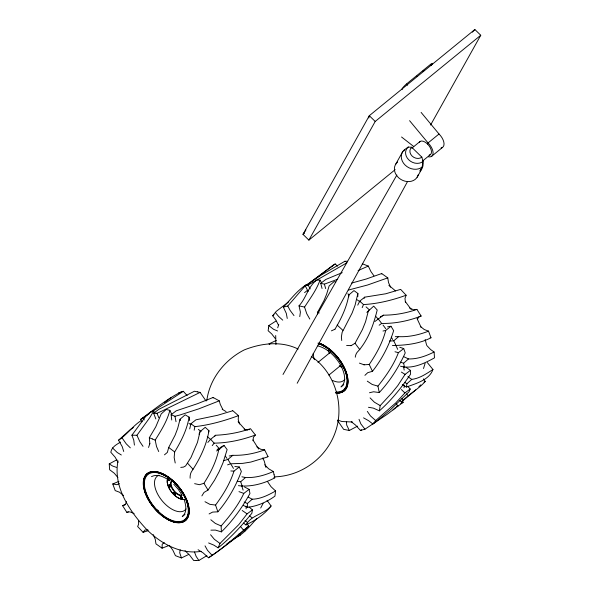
<?xml version="1.0" encoding="UTF-8"?>
<svg xmlns="http://www.w3.org/2000/svg" width="590" height="590" viewBox="0 0 590 590"><rect width="100%" height="100%" fill="white"/><g stroke="black" fill="none" stroke-linecap="round" stroke-linejoin="round"><path stroke-width="0.89" d="M190.113 478.21C190.024 475.887 190.341 473.431 191.617 471.447C199.811 459.145 206.441 445.435 208.978 430.759L205.224 427.322L200.047 431.644L199 434.233M317.722 313.961L317.7 312.066L324.065 300.413L326.631 294.189L329.132 285.944L334.176 281.533L335.717 282.175M126.548 501.625L125.404 504.347L122.609 505.704L126.835 512.349L128.369 511.847M149.831 443.887L149.336 437.706L155.775 426.836L161.218 413.907L166.225 409.482L169.868 410.33L171.749 414.283M232.549 410.824L217.386 415.338L195.961 419.8L190.917 423.76L189.7 428.908M268.494 328.143L268.811 325.599L275.95 321.034M348.719 296.77L348.845 294.948L353.978 290.59L357.887 293.495L357.82 296.571M232.571 410.478L238.456 415.648L238.235 419.645L239.488 424.003M189.692 420.596L189.095 417.115L185.149 414.836L180.061 419.217L177.693 428.384L175.127 435.118L168.696 447.471L167.383 452.375L164.477 454.838M189.095 417.115C187.045 429.638 181.226 441.18 174.669 451.918L174.161 457.552L175.223 463.002M206.854 400.278C209.767 378.559 224.967 359.694 244.216 349.929C261.341 343.115 281.113 340.681 298.149 349.059M194.176 430.213L194.84 426.651L190.917 423.76M346.448 421.562L346.677 425.007L349.31 430.486L357.518 426.142M181.189 496.669L180.577 497.717L181.786 498.579L182.399 497.54L181.786 498.579M268.494 328.151L268.14 330.739L271.695 333.903L275.22 338.461M267.565 481.617L270.987 486.654L275.604 490.998L274.933 496.138C266.931 501.95 257.424 506.213 247.52 507.312L243.427 505.512M368.477 407.284L373.345 408.118L379.385 410.839L380.189 405.588L391.849 392.955L397.749 385.646L405.087 374.37L410.419 370.365L406.009 367.297M422.794 161.675A12.552 10.384 29.2 0 1 419.888 171.093L422.182 166.992L423.008 161.453L421.843 157.139L411.724 147.257L408.258 147.043L404.497 149.72L403.737 151.084M432.957 369.51C429.255 380.041 415.906 383.522 406.392 387.055L406.916 383.729L411.761 379.385C419.697 378.433 426.408 373.721 432.957 369.51L427.337 362.57M249.039 506.943L252.417 509.9L251.871 513.248C241.73 525.756 230.756 537.8 218.138 547.845L213.868 545.145L208.617 542.948M348.845 294.948C346.758 307.183 341.256 318.711 334.95 329.235M357.887 293.495L355.092 305.163L352.149 312.966L342.119 332.435L341.374 336.979L341.735 340.504M417.41 319.102L418.996 316.845L421.135 316.034L416.909 309.381C406.193 313.187 394.821 315.163 383.448 315.178L380.498 316.874L380.484 316.506M200.047 431.644L197.458 442.36L191.005 457.449L185.621 465.908L183.453 467.118L180.769 467.398M355.269 357.208C355.541 355.062 356.345 352.872 357.983 351.404C368.145 340.046 373.64 324.662 377.194 310.001L373.706 306.129L366.84 312.383M149.845 443.665L148.54 447.456M368.499 310.406L365.564 321.712L362.452 329.508L355.047 343.262L351.05 345.688M368.831 117.985L369.31 115.699L474.862 29.5L480.754 35.26L430.575 125.051M201.883 495.902L204 492.429L208.019 490.069L214.554 480.216L219.156 471.639L222.946 462.951L227.135 449.617L224.016 445.428L218.772 449.669C216.213 461.764 210.578 472.974 203.934 483.313L199.442 484.7L194.626 483.66M118.007 460.878C112.897 486.912 129.807 511.611 146.858 529.687C161.232 543.774 180.577 554.652 201.286 551.348M169.868 410.33C167.14 421.164 161.018 430.715 155.192 440.111L156.534 446.542L158.71 451.549M364.908 375.351L367.762 372.651L372.46 371.324C381.944 359.251 389.179 345.334 393.641 330.636L390.993 326.263L385.713 330.452C382.571 342.768 376.346 354.03 369.215 364.465L363.956 364.797M277.706 327.775L278.76 324.389M423.502 368.521L425.088 363.447M209.103 513.942L212.614 512.091L217.872 511.818C228.028 499.922 235.912 486.057 241.362 471.403L239.26 466.978L233.965 471.122C230.1 483.512 223.204 494.671 215.556 505.062L209.87 504.339L204.981 501.714M362.179 307.626L363.499 304.573C378.087 303.754 392.424 300.207 406.126 295.229L400.64 289.38L385.779 293.768L364.731 297.154L359.723 301.151L357.732 305.141M208.454 432.249L208.978 430.759M138.598 520.668L138.591 524.326L137.618 526.509L143.105 532.357L144.978 529.997L147.972 529.916M299.764 316.601L300.406 312.081L299.019 305.834C306.21 298.068 308.12 286.445 316.697 280.051L320.031 280.132C316.491 289.948 310.17 298.407 304.551 307.095L306.741 313.659L309.787 319.05M406.126 295.229L404.983 298.452L405.433 302.375M120.559 442.065C116.407 444.572 111.68 447.021 110.787 452.228L115.198 457.287L118.022 462.331M218.138 547.845L219.981 543.434L238.839 524.562L247.085 513.875L252.417 509.9M379.252 392.549C390.064 380.963 398.678 367.334 405.227 352.916L403.737 348.572L398.42 352.665C393.729 364.981 386.118 375.874 377.947 386.111L379.252 392.549L373.573 391.775L369.495 392.741M243.552 523.072L245.964 524.952C250.964 515.21 264.025 514.281 271.09 505.969L267.041 500.342M180.201 549.858L179.714 552.778L181.432 557.956L188.18 554.711M407.801 386.428L410.22 389.009L409.003 391.804L390.676 409.526L374.473 423.008L372.851 423.996L368.765 420.803L363.543 417.845M244.467 486.957L249.128 489.368L243.795 493.417C238.19 505.497 229.842 515.985 221.132 525.948L221.39 531.878L215.453 530.093L210.918 530.159M364.133 298.356L364.731 297.154M260.692 508.02L263.133 503.27M154.949 413.037L153.636 411.215L149.742 417.676L136.939 435.273L139.896 441.785L143.023 446.35M297.183 383.257L407.498 181.609M375.203 121.459L369.31 115.699L302.995 234.355L308.887 240.115L375.203 121.459L480.754 35.26M395.787 164.064L402.675 151.748M427.485 143.975L428.052 142.95L439.012 134.004L421.113 112.417M417.123 177.273L421.71 169.065M283.016 374.48L396.864 175.024M262.668 458.85L263.118 458.106M269.711 507.636C263.406 515.173 254.732 520.668 245.964 524.952M212.216 445.598L214.155 443.149C228.242 442.965 242.21 439.904 255.389 435.014L250.462 428.672C239.275 432.618 227.452 434.719 215.616 435.258L210.645 439.292L207.82 442.441M305.915 229.975L302.995 234.355L304.418 233.19M283.377 307.125L287.758 306.018L306.048 284.874C297.058 290.641 290.686 299.491 283.377 307.125L286.312 313.408L287.249 318.453M123.716 451.475L122.189 446.527L118.524 440.236C126.71 434.926 132.433 426.364 140.678 420.906M119.342 483.601L116.791 484.685L112.756 483.962L115.205 490.6L119.49 492.215L123.627 495.578M288.739 301.778L276.209 311.395L272.654 315.768L275.84 319.979L278.487 325.164M372.851 423.996L375.675 420.559L395.757 402.911L404.895 392.947L410.22 389.009M134.424 445.103L133.753 440.066L131.909 435.199L145.789 416.334L150.723 411.901L153.636 411.215M269.711 507.629L271.09 505.969M238.146 536.317L239.053 535.233M247.063 523.935L248.737 526.096C236.494 537.925 222.578 548.206 208.521 557.786L203.159 552.919L198.093 549.733M399.71 400.463L401.399 402.063C408.464 394.231 418.155 389.459 425.22 381.494L423.517 378.876M256.812 518.389C251.023 525.071 245.152 532.01 237.696 536.863M214.767 436.202L215.616 435.258M255.389 435.014L253.383 437.352L253.036 440.76M472.384 32.155L474.862 29.5M334.928 329.25L331.41 330.85M418.907 386.745L420.795 384.879M248.737 526.096C235.388 536.686 223.005 548.641 208.521 557.786M415.751 389.865L401.399 402.063M118.524 440.236L130.412 429.513L133.347 427.558M309.049 283.724L310.303 282.603M393.021 409.829L395.492 407.616M396.723 406.51L397.955 405.404M247.52 507.312L247.357 503.528L252.203 499.221C260.669 499.037 268.384 495.054 275.604 490.998M379.141 325.215L381.649 323.423C395.13 323.681 408.604 320.931 421.135 316.034M400.249 362.127L403.626 363.197L408.472 358.934C417.499 359.214 426.135 355.947 434.107 352.016L434.498 357.842C424.505 363.381 412.122 369.451 400.492 366.198M237.202 481.226L240.676 481.735L245.536 477.517C255.153 478.018 264.622 475.348 273.362 471.521L274.07 474.714M389.4 341.027L393.759 340.806L398.641 336.639C408.87 337.148 419.062 334.891 428.539 331.138L430.988 337.775C419.092 343.933 405.581 345.268 392.446 345.556M221.39 531.878C232.844 520.719 242.232 507.481 249.954 493.505L249.128 489.368M223.676 460.672L227.924 459.426L232.836 455.303C243.655 455.642 254.489 453.614 264.63 449.875L268.015 456.616L266.769 457.228L250.839 462.059L242.741 463.364L230.594 463.784L227.585 464.861M374.923 321.484L383.448 315.178M306.409 285.531L308.541 283.783M402.159 89.614A4.58 0.797 -45.7 0 1 402.874 87.696A4.58 0.797 -45.7 0 1 406.422 84.053L430.457 64.421A4.58 0.797 -45.7 0 1 432.197 64.222M411.872 148.171L420.087 141.46M308.887 240.115L395.189 169.64M422.75 160.856L430.287 154.705M431.563 156.365L442.515 147.412M304.58 292.64L307.316 290.405M317.981 362.422L330.769 351.979M168.6 485.695L169.551 484.987L168.6 485.695L169.588 486.971L170.001 486.698L169.02 485.423M169.721 485.924L170.252 485.489M169.588 486.971L170.119 486.536M175.385 493.233L175.488 493.948L174.404 494.457L173.644 493.1L174.175 492.665L174.286 493.38M328.896 375.093L340.968 365.232M181.145 498.447L181.676 498.012M184.98 514.355L182.236 516.589C187.244 512.636 186.123 505.46 184.316 500.143M343.756 384.68L341.013 386.922C347.569 381.221 343.911 371.368 340.519 364.915C335.393 356.39 327.848 348.543 317.973 345.932M217.113 449.654L218.492 448.54M164.448 402.594L170.894 397.741M310.554 282.168L333.564 264.858L335.223 263.951L337.517 266.171M312.317 280.995L335.223 263.951M248.995 429.771L249.445 429.513M117.919 477.568L114.298 473.239L109.637 469.721L109.246 463.895L116.879 459.75M402.181 400.713L403.169 402.262L387.121 414.35L364.952 429.203L360.438 430.42L355.6 425.147L351.271 421.71M272.654 315.768L273.996 314.736M171.749 420.014L171.115 414.704L176.248 410.795L197.665 403.634L213.115 397.476L219.259 400.846L220.299 404.46L222.71 409.261M379.385 410.839C391.443 400.204 401.628 387.505 410.566 374.163L410.419 370.365M322.052 288.481L320.724 283.311L325.894 279.417L342.244 272.646M155.834 418.944L153.629 413.214L158.843 409.327L194.435 391.244L197.318 391.849M308.091 291.394L305.222 285.73L321.911 274.638L344.885 261.267L347.569 261.267M238.522 536L226.811 543.973M142.057 421.798L140.575 419.475C153.695 409.836 166.609 399.179 181.093 391.937M140.575 419.475L149.454 413.56M396.554 406.613L397.948 405.647M151.726 411.997L183.306 391.318L187.119 395.566M274.092 474.78L274.8 477.848C263.782 483.682 250.942 487.229 238.419 485.666M216.552 450.967L218.772 449.669M424.003 382.239L425.22 381.494M196.227 560.463L198.859 560.463L206.891 555.669M400.735 403.715L403.169 402.262M346.854 262.845L308.157 285.029L305.222 285.73M112.756 483.962L118.915 481.374M220.07 447.648L224.016 445.428M360.438 430.42L361.552 429.867M416.909 309.381L413.605 309.809L409.667 308.046M126.835 512.349L129.24 511.825L131.297 512.253M358.093 270.589L368.308 266.075L370.874 271.503L373.927 275.788M153.629 413.214L156.984 413.28L161.631 411.2L200.106 392.394L206.087 401.053M276.304 340.423L268.944 343.889L269.837 344.258M122.609 505.704L125.589 504.583M390.543 287.16L388.5 282.514L387.785 277.875L381.671 273.546L366.287 279.004L351.485 283.104M153.201 534.57L155.244 539.223L155.959 543.855L162.073 548.191L168.821 545.544M337.679 279.24L324.389 284.144L320.724 283.311M181.101 391.937L183.306 391.318M151.49 476.654C157.346 473.549 163.968 476.86 168.947 480.179M219.259 400.846L198.845 408.833L179.876 415.006L174.987 416.275L171.115 414.704M238.456 415.648C224.362 420.825 209.804 424.999 194.84 426.651M387.785 277.875L367.526 285.022L348.52 290.022M143.105 532.357L148.016 530.69M232.836 455.303L229.208 456.004M383.006 331.027L385.713 330.452M387.564 326.838L390.993 326.263M164.227 542.505L162.206 544.246L162.073 548.191M351.227 345.644L346.625 345.475M173.644 493.1L174.847 493.668L174.957 494.383M264.63 449.875L260.765 449.278L256.879 446.873M196.175 560.463L193.69 560.5L189.508 554.991L185.017 550.728M267.307 456.675L268.015 456.616M398.641 336.639L395.307 336.654M230.852 470.96L233.965 471.122M274.328 476.845C301.446 476.277 326.285 457.818 335.253 432.345C344.892 405.544 335.245 372.371 311.269 356.39M116.488 467.369L112.66 466.063L109.246 463.895M136.939 435.273L131.909 435.199M352.51 422.012L341.927 421.525L337.679 420.08M247.689 430.103L244.12 429.181M277.558 330.961L273.62 329.323L268.811 325.599M234.85 466.498L239.26 466.978M377.947 386.111L372.216 384.474L367.297 381.155M197.326 391.849L200.106 392.394M238.972 491.625L243.795 493.417M245.536 477.517L241.9 476.801M395.005 351.765L398.42 352.665M428.539 331.138L424.254 329.522L420.331 326.388M430.176 337.62L430.988 337.775M180.658 497.105L181.868 497.975M349.31 430.486L343.638 429.343L337.657 420.677M304.551 307.095L299.019 305.834M364.17 364.827L359.435 363.123M221.132 525.948L215.291 523.389L210.822 519.753M408.472 358.934L403.597 356.596M131.364 512.282L132.536 512.784M399.747 347.259L403.737 348.572M152.316 438.953L155.192 440.111M368.308 266.075L362.312 263.782M181.432 557.956L175.436 555.662L172.87 550.234L169.426 545.47M273.362 471.521L268.627 468.777L264.704 464.795M242.195 510.483L247.085 513.875M273.908 477.48L274.8 477.848M149.336 437.706L152.301 438.945M132.669 512.865L134.151 513.728M380.189 405.588L374.392 402.203L370.085 397.889M169.596 480.415L168.46 479.309M252.203 499.221L248.287 497.127M244.157 502.016L247.357 503.528M121.334 454.993L117.24 452.5L112.491 447.928M401.392 372.091L405.087 374.37M402.306 384.643L406.392 387.055M317.7 312.066L319.219 312.958M434.107 352.016L430.553 349.501L426.762 345.46M222.209 409.298L226.081 411.591M219.981 543.434L214.391 539.341L210.571 534.732M411.761 379.385L407.874 376.685M404.688 382.342L406.916 383.729M282.735 320.156L278.546 316.358L275.338 312.442M174.669 451.918L168.696 447.471M375.675 420.559L370.446 415.891L367.319 411.392M249.607 515.925L252.019 517.799M245.012 520.505L247.158 522.172M401.547 137.005L413.723 146.504M401.384 389.548L404.895 392.947M388.869 285.294L395.543 290.922M130.331 447.847L126.253 443.85L122.108 437.987M331.499 266.311L331.964 266.732M359.723 301.151L363.499 304.573M212.245 555.426L207.51 550.345L205.025 545.846M342.908 330.348L337.156 325.068M406.422 393.928L408.11 395.529M401.901 398.663L403.236 399.924M430.457 64.421L431.637 65.571M406.422 84.053L407.601 85.203M240.631 526.656L243.434 530.012M293.982 315.576L290.251 310.583L287.758 306.018M364.952 429.203L360.837 423.878L359.022 419.313M178.792 392.527L179.213 392.984M210.645 439.292L214.155 443.149M193.011 469.264L187.657 463.312M405.323 301.549L411.208 309.507M238.102 421.717L245.337 429.859M173.777 484.243L178.143 489.162L181.735 494.582M243.987 529.85L245.005 531.007M238.898 534.053L240.101 535.425M409.578 120.67L428.052 142.95A10.458 5.59 50.8 0 1 433.09 152.766A10.458 5.59 50.8 0 1 428.37 156.8M344.885 261.267L345.246 261.746M198.859 560.463L196.109 556.341L194.523 552.041M378.515 319.256L381.649 323.423M359.841 349.715L355.047 343.262M252.926 439.926L258.649 449.049M396.229 403.538L397.889 406.156M143.009 418.022L144.255 419.984M227.924 459.426L230.594 463.784M208.019 490.069L203.934 483.313M320.031 280.132L321.462 282.588M310.193 288.886L308.157 285.029M393.759 340.806L395.883 345.216M372.46 371.324L369.215 364.465M417.049 318.563L421.201 327.516M262.801 457.995L264.305 461.247L265.92 467.428M158.835 417.779L156.984 413.28M169.138 485.26L169.419 486.042M240.676 481.735L242.188 486.064M217.872 511.818L215.556 505.062M325.665 288.591L324.389 284.144M176.019 421.717L174.987 416.275M213.115 397.476L213.256 397.918M425.161 339.523L426.548 344.818M403.626 363.197L404.475 367.319M381.671 273.546L381.737 273.944M180.061 419.217L180.245 420.611M275.707 335.518L275.913 344.545M416.459 76.604A2.508 0.435 -45.7 0 1 416.909 76.132M422.433 71.619A2.508 0.435 -45.7 0 1 423.347 70.778M423.745 70.476A2.508 0.435 -45.7 0 1 424.077 70.276M421.843 157.139A7.183 5.937 29.2 0 1 412.078 156.033A7.183 5.937 29.2 0 1 411.724 147.257M422.182 166.992A12.552 10.384 29.2 0 1 405.124 165.067A12.552 10.384 29.2 0 1 404.497 149.72M423.008 161.453A10.473 8.658 29.2 0 1 408.781 159.846A10.473 8.658 29.2 0 1 408.258 147.043M418.222 174.795A12.552 10.384 29.2 0 1 400.809 179.39A12.552 10.384 29.2 0 1 397.616 162.036M419.291 142.323A8.371 4.469 50.8 0 1 428.93 145.605A8.371 4.469 50.8 0 1 429.144 155.118M439.012 134.004A10.458 5.59 50.8 0 1 441.091 147.935M181.956 495.15A8.843 4.727 50.8 0 1 173.821 490.327A8.843 4.727 50.8 0 1 171.543 481.632M181.986 495.703A9.307 4.971 50.8 0 1 173.416 490.622A9.307 4.971 50.8 0 1 171.026 481.462M184.397 499.479A13.99 7.471 50.8 0 1 171.897 492.333A13.99 7.471 50.8 0 1 167.626 478.719M184.087 499.42A13.74 7.338 50.8 0 1 171.815 492.407A13.74 7.338 50.8 0 1 167.619 479.036M169.861 480.555A1.165 0.62 50.8 0 1 168.349 479.471M170.185 486.735A1.165 0.62 50.8 0 1 169.736 486.521M169.146 485.858A1.165 0.62 50.8 0 1 169.699 484.869M175.54 494.228A1.165 0.62 50.8 0 1 175.385 494.287M174.316 493.653A1.165 0.62 50.8 0 1 174.286 492.325M182.627 498.034A1.165 0.62 50.8 0 1 182.303 498.388M181.44 497.982A1.165 0.62 50.8 0 1 181.233 497.753M180.879 496.78A1.165 0.62 50.8 0 1 181.049 496.485M182.561 497.569A1.165 0.62 50.8 0 1 182.627 497.813M158.636 511.102A29.094 15.546 50.8 0 1 157.464 509.922M163.983 474.803A29.094 15.546 50.8 0 1 168.305 477.362M171.137 479.478A29.094 15.546 50.8 0 1 172.546 480.666M185.776 498.498A29.094 15.546 50.8 0 1 186.742 500.888M187.605 503.572A29.094 15.546 50.8 0 1 188.21 506.191M186.071 508.956A21.926 11.712 50.8 0 1 161.697 500.254A21.926 11.712 50.8 0 1 159.086 475.149M182.981 493.218A29.677 15.856 50.8 0 1 176.137 521.936A29.677 15.856 50.8 0 1 144.226 487.104A29.677 15.856 50.8 0 1 168.777 477.716M169.419 478.18A29.677 15.856 50.8 0 1 179.596 488.284M180.621 489.656A29.677 15.856 50.8 0 1 182.074 491.78M153.356 506.685A30.208 16.144 50.8 0 0 175.51 522.239A30.26 16.166 50.8 0 1 152.795 506.014M145.73 493.668A30.208 16.144 50.8 0 0 152.286 505.305A30.26 16.166 50.8 0 1 145.701 493.66M188.977 423.487A70.984 37.922 50.8 0 1 190.548 424.372M198.343 429.417A70.984 37.922 50.8 0 1 201.109 431.467M207.304 436.556A70.984 37.922 50.8 0 1 210.645 439.616M216.22 445.251A70.984 37.922 50.8 0 1 219.768 449.219M225.336 456.166A70.984 37.922 50.8 0 1 226.973 458.4M231.103 464.529A70.984 37.922 50.8 0 1 233.456 468.408M241.605 485.607A70.984 37.922 50.8 0 1 243.109 490.113M246.074 506.146A70.984 37.922 50.8 0 1 246.133 508.823M341.964 367.585A20.444 10.922 50.8 0 1 339.294 365.675M329.456 353.491A20.444 10.922 50.8 0 1 328.158 350.482M322.76 345.135A29.094 15.546 50.8 0 1 324.198 345.895M344.56 368.831A29.094 15.546 50.8 0 1 345.224 370.432M345.526 371.221A29.094 15.546 50.8 0 1 346.986 376.523M347.377 381.096A29.094 15.546 50.8 0 1 347.252 382.799M345.438 387.896A29.094 15.546 50.8 0 1 344.383 389.164M344.855 379.289A21.926 11.712 50.8 0 1 332.347 380.388M314.389 359.686A21.926 11.712 50.8 0 1 313.261 353.307M338.889 359.295A29.677 15.856 50.8 0 1 335.88 392.394M319.242 343.557A29.677 15.856 50.8 0 1 338.372 358.617M318.165 343.38A29.788 15.915 50.8 0 1 345.593 372.061A29.788 15.915 50.8 0 1 335.688 392.689M336.079 392.844A30.208 16.144 50.8 0 0 346.286 372.393A30.208 16.144 50.8 0 0 319.138 343.129A30.26 16.166 50.8 0 1 335.223 354.413M318.069 343.041A30.208 16.144 50.8 0 1 345.88 372.12A30.208 16.144 50.8 0 1 335.835 393.043M347.761 293.82A70.984 37.922 50.8 0 1 349.324 294.705M357.127 299.75A70.984 37.922 50.8 0 1 359.893 301.8M366.08 306.889A70.984 37.922 50.8 0 1 369.421 309.949M375.601 316.233A70.984 37.922 50.8 0 1 378.551 319.551M383.006 325.031A70.984 37.922 50.8 0 1 385.757 328.733M391.318 337.192A70.984 37.922 50.8 0 1 392.682 339.516M395.743 345.224A70.984 37.922 50.8 0 1 397.712 349.376M403.516 366.656A70.984 37.922 50.8 0 1 404.165 370.078M404.467 385.108A70.984 37.922 50.8 0 1 403.958 387.785M318.563 343.756A29.094 15.546 50.8 0 1 345.15 371.228A29.094 15.546 50.8 0 1 336.507 391.967M336.403 355.726A30.26 16.166 50.8 0 1 347.975 381.575A30.26 16.166 50.8 0 1 336.094 392.881M168.497 486.035A1.165 0.62 50.8 0 0 170.009 487.119A1.165 0.62 50.8 0 0 169.396 485.437A1.165 0.62 50.8 0 0 168.497 486.035M173.497 493.579A1.165 0.62 50.8 0 0 175.009 494.663A1.165 0.62 50.8 0 0 174.397 492.982A1.165 0.62 50.8 0 0 173.497 493.579M180.415 497.68A1.165 0.62 50.8 0 0 181.934 498.764A1.165 0.62 50.8 0 0 181.322 497.082A1.165 0.62 50.8 0 0 180.415 497.68M145.472 493.1A29.788 15.915 50.8 0 0 184.242 520.837A29.788 15.915 50.8 0 0 168.541 477.834A29.788 15.915 50.8 0 0 145.472 493.1M156.837 471.823A30.208 16.144 50.8 0 0 145.42 492.849A30.26 16.166 50.8 0 1 156.822 471.786A30.26 16.166 50.8 0 1 186.986 500.556A30.26 16.166 50.8 0 1 176.425 522.438A30.208 16.144 50.8 0 0 186.956 500.549A30.208 16.144 50.8 0 0 156.837 471.823M145.177 493.041A30.208 16.144 50.8 0 0 184.493 521.169A30.208 16.144 50.8 0 0 168.578 477.561A30.208 16.144 50.8 0 0 145.177 493.041M146.195 493.004A29.094 15.546 50.8 0 0 184.05 520.092A29.094 15.546 50.8 0 0 168.725 478.092A29.094 15.546 50.8 0 0 146.195 493.004"/></g></svg>
